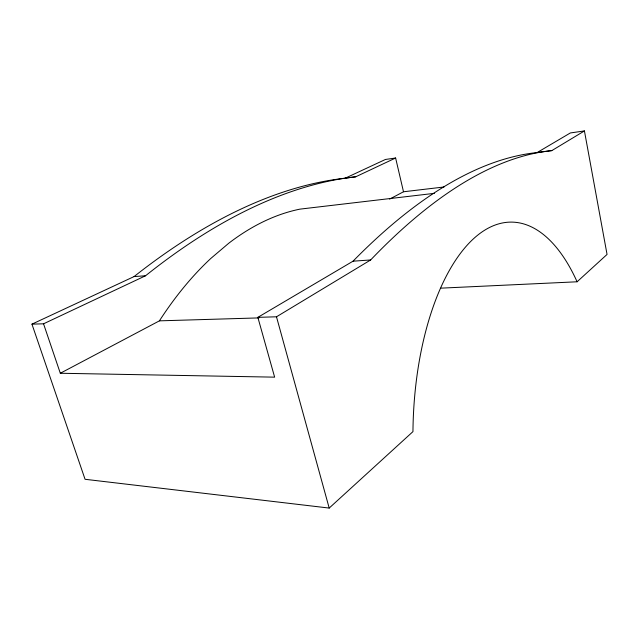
<?xml version="1.0" encoding="UTF-8"?>
<svg xmlns="http://www.w3.org/2000/svg" width="639" height="639" viewBox="0 0 639 639"><rect width="100%" height="100%" fill="white"/><g stroke="black" fill="none" stroke-linecap="round" stroke-linejoin="round"><path stroke-width="0.96" d="M329.197 508.069L412.954 431.621A206.948 95.131 -88.9 0 1 473.643 238.635A206.948 95.131 -88.9 0 1 577.097 281.783L607.05 254.434L584.429 130.931L570.355 132.952L537.111 152.569A1361.533 437.22 -77.1 0 0 353.024 261.191L257.852 317.351L274.634 377.154L60.314 373.256L43.54 323.805L31.95 324.149L85.059 479.29L329.197 508.069L276.487 316.792L370.66 259.953A1389.298 432.635 -77.5 0 1 551.84 150.604L584.429 130.931M60.314 373.256L159.407 320.85A356.227 210.023 -81.5 0 1 210.822 258.444L228.77 243.227A356.227 210.023 -81.5 0 1 299.939 209.137L434.392 193.345M389.614 199.112L403.497 191.772L444.033 186.987M43.54 323.805L145.54 275.768A1075.908 473.1 -72.2 0 1 355.715 176.795L395.621 158.009L403.497 191.772M31.95 324.149L134.07 276.575A1061.954 474.122 -71.9 0 1 345.236 178.193L385.437 159.462L395.621 158.009M345.236 178.193L355.715 176.795M537.111 152.569L551.84 150.604M134.07 276.575L145.54 275.768M353.024 261.191L370.66 259.953M440.87 288.157L577.097 281.783M257.852 317.351L276.487 316.792M159.407 320.85L258.955 317.902"/></g></svg>
